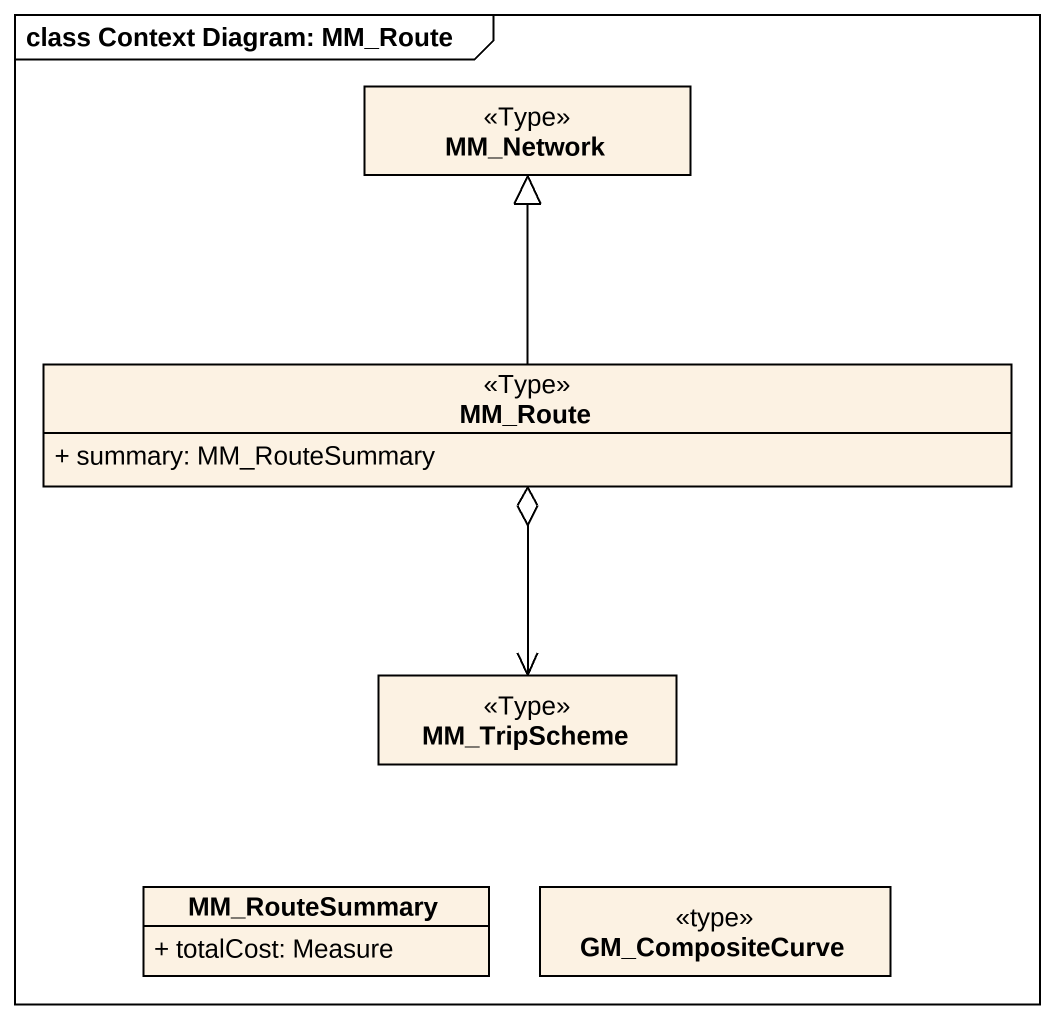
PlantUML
@startuml
mainframe class Context Diagram: MM_Route
hide circle
hide empty members
skinparam classAttributeIconSize 0
class MM_Network <<Type>>
class MM_Route <<Type>> {
  + summary: MM_RouteSummary
}
class MM_TripScheme <<Type>>
class MM_RouteSummary {
  + totalCost: Measure
}
class GM_CompositeCurve <<type>>
MM_Route -up-|> MM_Network
MM_Route o--> MM_TripScheme
@enduml
